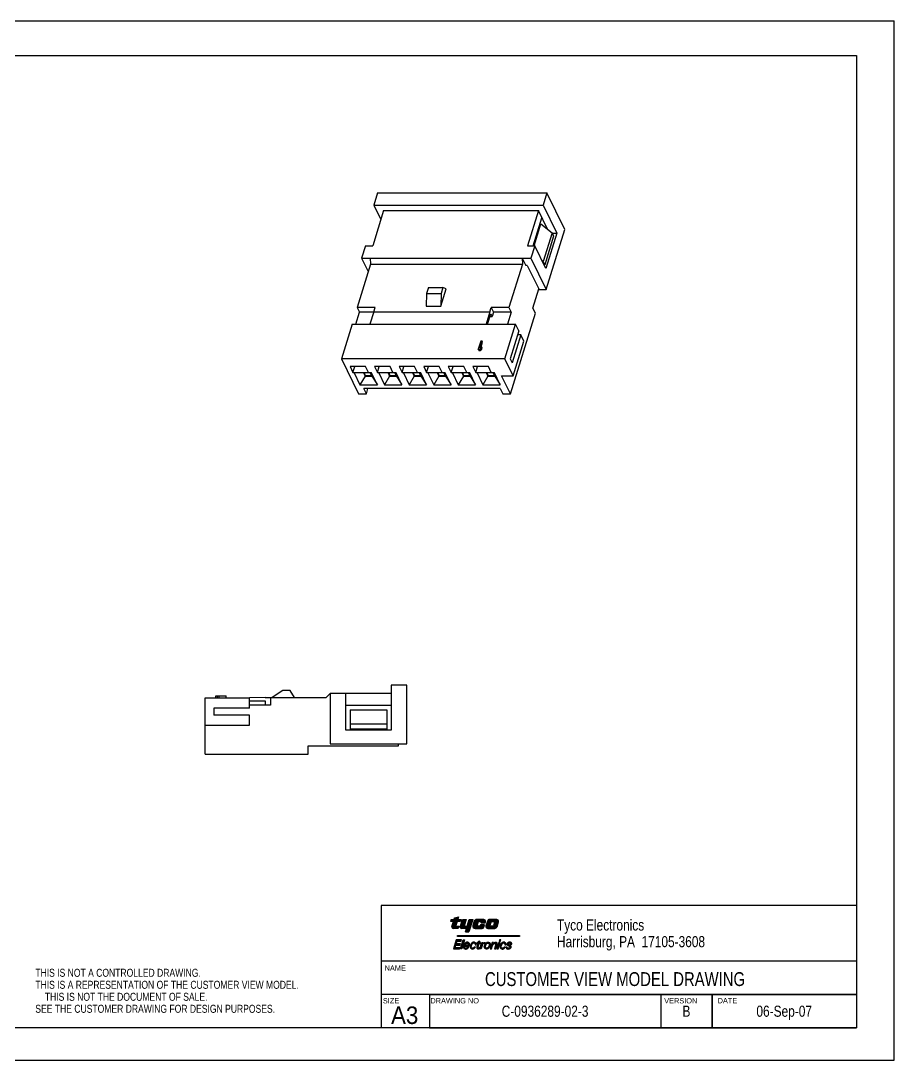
# Model space of a CAD drawing. Extents: x 0 to 420, y 0 to 297.
# Drawn here: x 170.5 to 420, y 0 to 297 of the extents above; entities that cross this region are included whole.
import ezdxf
from ezdxf.enums import TextEntityAlignment as Align

# ---------------------------------------------------------------- set-up
doc = ezdxf.new("R2010")
doc.units = 0
doc.header["$LTSCALE"] = 23.1
doc.layers.get('0').update_dxf_attribs({"linetype": 'CONTINUOUS'})
doc.layers.add('DRAFT_ENTITY', color=7, linetype='CONTINUOUS')
doc.styles.get("Standard").update_dxf_attribs({"font": 'txt', "width": 0.95})

# ---------------------------------------------------------------- blocks, each defined once
blk = doc.blocks.new('TYCO_ELECT_LOGO_BL0', base_point=(303.14, 36.35))
at = {"color": 2, "linetype": 'CONTINUOUS'}
for p, q in [((293.31, 39.65), (293.48, 40.2)), ((294.1, 39.64), (293.31, 39.65)), ((293.48, 40.2), (294.27, 40.2)), ((293.65, 38.17), (294.1, 39.64)), ((294.27, 40.2), (294.41, 40.65)), ((294.41, 40.65), (295.53, 40.93)), ((295.13, 39.65), (294.78, 38.49)), ((296.09, 39.65), (295.13, 39.65)), ((295.53, 40.93), (295.31, 40.2)), ((295.31, 40.2), (296.26, 40.2)), ((296.03, 38.13), (296.67, 40.2)), ((296.26, 40.2), (296.09, 39.65)), ((296.67, 40.2), (297.71, 40.2)), ((297.71, 40.2), (297.23, 38.65)), ((298.01, 38.26), (298.6, 40.2)), ((299.62, 40.2), (298.53, 36.64)), ((298.6, 40.2), (299.62, 40.2)), ((300.02, 39.7), (299.65, 38.51)), ((302.75, 40.2), (300.69, 40.2)), ((300.85, 38.51), (301.11, 39.35)), ((301.5, 39.65), (301.84, 39.65)), ((301.81, 38.64), (301.73, 38.4)), ((302.95, 38.64), (301.81, 38.64)), ((302.03, 39.39), (301.99, 39.24)), ((301.99, 39.24), (303.14, 39.24)), ((302.77, 38.02), (302.95, 38.64)), ((303.14, 39.24), (303.23, 39.55)), ((303.78, 39.75), (303.37, 38.42)), ((306.47, 40.2), (304.4, 40.2)), ((304.61, 38.54), (304.88, 39.43)), ((305.17, 39.65), (305.64, 39.65)), ((305.8, 39.43), (305.51, 38.48)), ((306.54, 38.09), (306.97, 39.53)), ((295.48, 37.66), (294.03, 37.66)), ((294.95, 38.26), (295.63, 38.26)), ((295.27, 35.37), (295.27, 35.64)), ((295.27, 35.64), (312.97, 35.64)), ((295.66, 38.26), (295.48, 37.66)), ((297.83, 37.66), (296.38, 37.66)), ((297.51, 38.26), (298.01, 38.26)), ((297.51, 36.64), (297.83, 37.66)), ((297.51, 36.64), (298.53, 36.64)), ((300.28, 37.66), (302.28, 37.66)), ((301.55, 38.26), (301.03, 38.26)), ((303.93, 37.66), (305.95, 37.66)), ((305.21, 38.26), (304.74, 38.26)), ((312.97, 35.64), (312.97, 35.37)), ((294.88, 34.36), (294.1, 31.82)), ((294.55, 32.15), (294.79, 32.92)), ((294.79, 32.92), (295.97, 32.92)), ((296.4, 34.36), (294.88, 34.36)), ((294.89, 33.26), (295.13, 34.02)), ((296.07, 33.26), (294.89, 33.26)), ((295.13, 34.02), (296.3, 34.02)), ((312.97, 35.37), (295.27, 35.37)), ((295.97, 32.92), (296.07, 33.26)), ((296.11, 31.82), (296.88, 34.35)), ((296.3, 34.02), (296.4, 34.36)), ((297.23, 34.36), (296.46, 31.82)), ((296.88, 34.35), (297.23, 34.36)), ((298.28, 32.85), (297.42, 32.85)), ((300.26, 32.96), (300.6, 32.96)), ((300.86, 33.6), (300.79, 33.36)), ((300.79, 33.36), (301.09, 33.36)), ((301.09, 33.36), (300.79, 32.38)), ((301.16, 33.6), (300.86, 33.6)), ((301.11, 32.24), (301.46, 33.36)), ((301.26, 33.92), (301.16, 33.6)), ((301.66, 34.04), (301.26, 33.92)), ((301.46, 33.36), (301.78, 33.36)), ((301.53, 33.6), (301.66, 34.04)), ((301.85, 33.6), (301.53, 33.6)), ((301.63, 31.82), (302.18, 33.6)), ((301.78, 33.36), (301.85, 33.6)), ((302.26, 32.73), (301.98, 31.82)), ((302.18, 33.6), (302.53, 33.6)), ((302.53, 33.6), (302.43, 33.29)), ((303.17, 33.67), (303.09, 33.38)), ((305.17, 33.6), (304.63, 31.82)), ((304.98, 31.82), (305.28, 32.81)), ((305.52, 33.6), (305.17, 33.6)), ((305.43, 33.29), (305.52, 33.6)), ((306.2, 33.12), (305.81, 31.82)), ((306.16, 31.82), (306.55, 33.1)), ((307.08, 33.66), (306.52, 31.82)), ((306.87, 31.82), (307.43, 33.66)), ((307.43, 33.66), (307.08, 33.66)), ((307.29, 34.36), (307.19, 34.03)), ((307.19, 34.03), (307.54, 34.03)), ((307.64, 34.36), (307.29, 34.36)), ((307.54, 34.03), (307.64, 34.36)), ((308.8, 32.96), (309.14, 32.96)), ((310.43, 33.2), (310.77, 33.2)), ((294.1, 31.82), (295.81, 31.82)), ((295.91, 32.15), (294.55, 32.15)), ((295.81, 31.82), (295.91, 32.15)), ((296.46, 31.82), (296.11, 31.82)), ((297.31, 32.55), (298.56, 32.55)), ((298.48, 32.32), (298.11, 32.32)), ((300.38, 32.33), (300.02, 32.33)), ((300.79, 32.38), (300.76, 32.29)), ((301.44, 31.85), (301.53, 32.13)), ((301.98, 31.82), (301.63, 31.82)), ((304.63, 31.82), (304.98, 31.82)), ((305.81, 31.82), (306.16, 31.82)), ((306.52, 31.82), (306.87, 31.82)), ((308.93, 32.33), (308.57, 32.33)), ((309.45, 32.33), (309.13, 32.33))]:
    blk.add_line(p, q, dxfattribs=at)
for centre, radius, start, end in [((297.51, 38.56), 0.297, 163.0001, 270.0152), ((300.69, 39.49), 0.709, 90, 162.9997), ((301.5, 39.23), 0.412, 90, 163), ((301.84, 39.45), 0.199, 343.0004, 90), ((302.75, 39.7), 0.502, 343.0001, 90), ((304.4, 39.56), 0.646, 90, 162.9999), ((305.17, 39.34), 0.303, 90, 163), ((305.64, 39.48), 0.166, 342.9999, 90), ((306.47, 39.68), 0.524, 343.0001, 90), ((294.03, 38.06), 0.393, 163, 270), ((294.95, 38.44), 0.176, 162.9999, 270), ((296.38, 38.02), 0.36, 162.9999, 270), ((300.28, 38.32), 0.657, 162.9997, 270), ((301.03, 38.45), 0.189, 163, 270), ((301.55, 38.45), 0.189, 270, 342.9997), ((302.28, 38.17), 0.508, 270, 343), ((303.93, 38.25), 0.585, 162.9999, 270), ((304.81, 38.47), 0.215, 163, 265.1213), ((305.21, 38.57), 0.309, 270, 342.9999), ((305.95, 38.27), 0.608, 270, 343.0002)]:
    blk.add_arc(centre, radius, start, end, dxfattribs=at)
for points, knots in [([(298.56, 32.55), (298.59, 32.59), (298.64, 32.69), (298.69, 32.9), (298.71, 33.17), (298.6, 33.43), (298.41, 33.62), (298.2, 33.72), (297.96, 33.72), (297.73, 33.68), (297.5, 33.54), (297.29, 33.34), (297.11, 33.08), (297.01, 32.8), (296.95, 32.53), (296.93, 32.26), (297, 32.03), (297.19, 31.86), (297.43, 31.76), (297.71, 31.76), (297.99, 31.81), (298.24, 31.95), (298.39, 32.14), (298.45, 32.26), (298.48, 32.32)], [0, 0, 0, 0, 0.023707, 0.061471, 0.113934, 0.167566, 0.206255, 0.255646, 0.290437, 0.33213, 0.378066, 0.438138, 0.487191, 0.543648, 0.597868, 0.638322, 0.683864, 0.721891, 0.772561, 0.822799, 0.868862, 0.92675, 0.967019, 1, 1, 1, 1]), ([(297.4, 32.85), (297.42, 32.89), (297.44, 32.97), (297.48, 33.08), (297.54, 33.17), (297.61, 33.27), (297.7, 33.37), (297.84, 33.44), (297.99, 33.47), (298.19, 33.45), (298.31, 33.25), (298.33, 33.07), (298.31, 32.94), (298.29, 32.87), (298.29, 32.85)], [0, 0, 0, 0, 0.073347, 0.149806, 0.208141, 0.258321, 0.363587, 0.438596, 0.53146, 0.630317, 0.769487, 0.88189, 0.948068, 1, 1, 1, 1]), ([(300.6, 32.96), (300.61, 33.03), (300.61, 33.21), (300.5, 33.47), (300.25, 33.7), (299.93, 33.76), (299.61, 33.69), (299.35, 33.52), (299.14, 33.28), (298.98, 33.01), (298.89, 32.72), (298.84, 32.41), (298.91, 32.15), (299.06, 31.94), (299.27, 31.79), (299.56, 31.76), (299.82, 31.81), (300.03, 31.94), (300.22, 32.09), (300.32, 32.22), (300.37, 32.31)], [0, 0, 0, 0, 0.039448, 0.103756, 0.163554, 0.232, 0.287763, 0.352943, 0.41225, 0.472441, 0.534907, 0.596009, 0.65155, 0.690162, 0.747585, 0.80079, 0.856554, 0.90313, 0.943689, 1, 1, 1, 1]), ([(300.01, 32.31), (299.96, 32.22), (299.82, 32.07), (299.52, 31.96), (299.17, 32.1), (299.16, 32.48), (299.27, 32.82), (299.4, 33.21), (299.72, 33.52), (300.18, 33.52), (300.28, 33.19), (300.26, 33.01), (300.26, 32.96)], [0, 0, 0, 0, 0.091149, 0.174172, 0.27457, 0.373127, 0.473781, 0.60495, 0.736551, 0.848957, 0.945528, 1, 1, 1, 1]), ([(303.09, 33.38), (303.08, 33.38), (303.04, 33.39), (302.95, 33.37), (302.82, 33.35), (302.68, 33.3), (302.55, 33.22), (302.43, 33.09), (302.33, 32.93), (302.28, 32.8), (302.26, 32.73)], [0, 0, 0, 0, 0.022383, 0.100624, 0.241446, 0.35091, 0.502162, 0.645991, 0.811899, 1, 1, 1, 1]), ([(302.43, 33.29), (302.46, 33.32), (302.54, 33.39), (302.7, 33.52), (302.91, 33.63), (303.08, 33.67), (303.17, 33.67)], [0, 0, 0, 0, 0.166475, 0.387864, 0.69091, 1, 1, 1, 1]), ([(303.75, 33.69), (303.65, 33.66), (303.47, 33.55), (303.24, 33.34), (303.07, 33.08), (302.96, 32.79), (302.91, 32.52), (302.91, 32.29), (302.98, 32.11), (303.08, 31.96), (303.26, 31.82), (303.49, 31.75), (303.77, 31.76), (304.02, 31.89), (304.26, 32.06), (304.41, 32.27), (304.53, 32.5), (304.6, 32.71), (304.66, 32.96), (304.65, 33.21), (304.55, 33.44), (304.37, 33.63), (304.18, 33.7), (303.96, 33.74), (303.84, 33.73), (303.75, 33.69)], [0, 0, 0, 0, 0.053704, 0.108758, 0.161129, 0.213633, 0.265483, 0.303952, 0.332652, 0.366599, 0.397004, 0.443807, 0.489693, 0.540009, 0.589312, 0.638815, 0.675146, 0.722363, 0.756421, 0.804371, 0.850862, 0.886404, 0.935397, 0.954039, 1, 1, 1, 1]), ([(304.06, 33.49), (304.02, 33.49), (303.91, 33.49), (303.69, 33.44), (303.51, 33.25), (303.41, 33.06), (303.34, 32.87), (303.28, 32.69), (303.22, 32.45), (303.22, 32.25), (303.3, 32.05), (303.54, 31.96), (303.75, 32.02), (303.91, 32.11), (304.04, 32.24), (304.13, 32.41), (304.22, 32.62), (304.29, 32.84), (304.32, 33.05), (304.31, 33.22), (304.27, 33.36), (304.18, 33.45), (304.1, 33.48), (304.06, 33.49)], [0, 0, 0, 0, 0.031176, 0.079611, 0.157867, 0.214047, 0.236798, 0.303788, 0.357643, 0.410637, 0.449311, 0.512784, 0.571695, 0.609025, 0.648453, 0.70204, 0.749626, 0.818086, 0.864698, 0.90941, 0.940911, 0.969608, 1, 1, 1, 1]), ([(305.28, 32.81), (305.3, 32.85), (305.34, 32.93), (305.42, 33.07), (305.54, 33.22), (305.74, 33.33), (305.92, 33.37), (306.09, 33.4), (306.23, 33.29), (306.23, 33.17), (306.2, 33.12)], [0, 0, 0, 0, 0.097561, 0.196541, 0.353551, 0.523107, 0.657127, 0.774524, 0.880621, 1, 1, 1, 1]), ([(306.55, 33.1), (306.55, 33.17), (306.62, 33.34), (306.58, 33.49), (306.5, 33.59), (306.3, 33.69), (306.02, 33.67), (305.78, 33.57), (305.59, 33.44), (305.48, 33.33), (305.43, 33.29)], [0, 0, 0, 0, 0.18884, 0.230818, 0.275213, 0.412423, 0.601453, 0.738485, 0.877247, 1, 1, 1, 1]), ([(309.14, 32.96), (309.15, 33.03), (309.15, 33.15), (309.11, 33.32), (309.01, 33.51), (308.86, 33.65), (308.59, 33.75), (308.28, 33.74), (308, 33.59), (307.79, 33.42), (307.65, 33.22), (307.53, 32.99), (307.44, 32.74), (307.39, 32.44), (307.45, 32.14), (307.64, 31.9), (307.9, 31.78), (308.18, 31.76), (308.45, 31.85), (308.71, 32.04), (308.85, 32.21), (308.92, 32.31)], [0, 0, 0, 0, 0.039479, 0.071296, 0.10436, 0.164204, 0.188207, 0.27392, 0.332407, 0.375774, 0.432128, 0.478514, 0.528249, 0.58885, 0.652897, 0.703782, 0.765247, 0.812819, 0.870061, 0.92839, 1, 1, 1, 1]), ([(308.56, 32.31), (308.51, 32.21), (308.37, 32.07), (308.1, 31.98), (307.84, 32.02), (307.71, 32.26), (307.73, 32.53), (307.8, 32.77), (307.88, 32.99), (307.98, 33.22), (308.17, 33.43), (308.42, 33.51), (308.61, 33.49), (308.76, 33.41), (308.83, 33.21), (308.81, 33.04), (308.8, 32.96)], [0, 0, 0, 0, 0.090232, 0.172419, 0.241027, 0.306871, 0.392211, 0.47198, 0.535302, 0.602044, 0.694051, 0.776136, 0.820435, 0.868083, 0.914833, 1, 1, 1, 1]), ([(309.13, 32.33), (309.12, 32.29), (309.13, 32.19), (309.17, 32.08), (309.22, 31.94), (309.35, 31.85), (309.53, 31.77), (309.75, 31.77), (309.99, 31.79), (310.23, 31.87), (310.44, 32.02), (310.55, 32.23), (310.6, 32.46), (310.49, 32.64), (310.35, 32.8), (310.17, 32.89), (309.97, 32.98), (309.77, 33.05), (309.74, 33.22), (309.76, 33.35), (309.89, 33.47), (310.06, 33.49), (310.22, 33.5), (310.35, 33.47), (310.42, 33.38), (310.43, 33.29), (310.42, 33.24), (310.43, 33.2)], [0, 0, 0, 0, 0.027067, 0.065098, 0.082589, 0.127786, 0.167618, 0.219554, 0.270026, 0.336211, 0.389046, 0.447231, 0.491824, 0.543467, 0.582185, 0.637461, 0.685175, 0.736189, 0.764605, 0.793729, 0.82729, 0.875362, 0.902359, 0.941823, 0.961544, 0.975751, 1, 1, 1, 1]), ([(310.77, 33.2), (310.77, 33.24), (310.77, 33.31), (310.74, 33.43), (310.67, 33.57), (310.5, 33.69), (310.27, 33.73), (310.01, 33.73), (309.76, 33.65), (309.55, 33.52), (309.43, 33.31), (309.44, 33.1), (309.51, 32.88), (309.72, 32.76), (309.92, 32.65), (310.16, 32.55), (310.26, 32.31), (310.15, 32.09), (309.95, 32.02), (309.74, 32.01), (309.55, 32.06), (309.46, 32.2), (309.45, 32.28), (309.45, 32.33)], [0, 0, 0, 0, 0.027697, 0.04953, 0.082435, 0.139346, 0.186871, 0.246899, 0.315641, 0.36781, 0.424232, 0.47206, 0.517577, 0.574363, 0.635976, 0.685967, 0.748896, 0.793687, 0.844373, 0.890402, 0.940679, 0.969368, 1, 1, 1, 1]), ([(298.11, 32.32), (298.09, 32.26), (298.01, 32.15), (297.85, 32.04), (297.67, 31.99), (297.51, 31.99), (297.37, 32.04), (297.29, 32.18), (297.25, 32.35), (297.28, 32.49), (297.31, 32.55)], [0, 0, 0, 0, 0.134493, 0.283866, 0.414029, 0.522971, 0.622539, 0.714657, 0.850377, 1, 1, 1, 1]), ([(300.76, 32.29), (300.76, 32.24), (300.75, 32.13), (300.77, 31.98), (300.87, 31.87), (301.02, 31.83), (301.17, 31.81), (301.31, 31.82), (301.4, 31.84), (301.44, 31.85)], [0, 0, 0, 0, 0.154734, 0.31478, 0.424604, 0.581586, 0.740835, 0.877972, 1, 1, 1, 1]), ([(301.53, 32.13), (301.47, 32.09), (301.36, 32.05), (301.22, 32.06), (301.13, 32.11), (301.1, 32.18), (301.11, 32.22), (301.11, 32.24)], [0, 0, 0, 0, 0.37922, 0.59536, 0.807018, 0.879654, 1, 1, 1, 1])]:
    blk.add_open_spline(points, degree=3, knots=knots, dxfattribs=at)
for points in [[(296.26, 40.2), (293.31, 39.65), (295.31, 40.2)], [(295.31, 40.2), (293.31, 39.65), (294.27, 40.2)], [(293.31, 39.65), (293.48, 40.2), (294.27, 40.2)], [(293.31, 39.65), (296.26, 40.2), (295.13, 39.65)], [(294.1, 39.64), (293.31, 39.65), (295.13, 39.65)], [(293.65, 38.17), (294.1, 39.64), (294.78, 38.49)], [(295.13, 39.65), (294.78, 38.49), (294.1, 39.64)], [(294.41, 40.65), (295.53, 40.93), (294.27, 40.2)], [(295.53, 40.93), (295.31, 40.2), (294.27, 40.2)], [(296.26, 40.2), (296.09, 39.65), (295.13, 39.65)], [(297.23, 38.65), (296.03, 38.13), (297.71, 40.2)], [(296.03, 38.13), (296.67, 40.2), (297.71, 40.2)], [(297.23, 38.47), (296.03, 38.13), (297.23, 38.65)], [(297.83, 37.66), (299.62, 40.2), (297.51, 36.64)], [(299.62, 40.2), (298.53, 36.64), (297.51, 36.64)], [(298.01, 38.26), (299.62, 40.2), (297.83, 37.66)], [(298.01, 38.26), (298.6, 40.2), (299.62, 40.2)], [(299.65, 38.51), (300.02, 39.7), (301.33, 39.61)], [(301.19, 39.51), (299.65, 38.51), (301.33, 39.61)], [(301.11, 39.35), (299.65, 38.51), (301.19, 39.51)], [(301.11, 39.35), (300.85, 38.51), (299.65, 38.51)], [(300.02, 39.7), (300.12, 39.9), (303.25, 39.79)], [(300.02, 39.7), (303.25, 39.79), (301.5, 39.65)], [(301.5, 39.65), (301.33, 39.61), (300.02, 39.7)], [(300.12, 39.9), (300.27, 40.06), (303.16, 40)], [(303.16, 40), (303.25, 39.79), (300.12, 39.9)], [(300.27, 40.06), (300.47, 40.17), (302.98, 40.15)], [(302.98, 40.15), (303.16, 40), (300.27, 40.06)], [(300.47, 40.17), (300.69, 40.2), (302.75, 40.2)], [(302.75, 40.2), (302.98, 40.15), (300.47, 40.17)], [(301.5, 39.65), (303.25, 39.79), (301.84, 39.65)], [(301.69, 38.33), (302.95, 38.64), (301.63, 38.28)], [(302.95, 38.64), (302.77, 38.02), (301.63, 38.28)], [(301.73, 38.4), (302.95, 38.64), (301.69, 38.33)], [(301.73, 38.4), (301.81, 38.64), (302.95, 38.64)], [(301.84, 39.65), (303.25, 39.79), (301.96, 39.61)], [(303.25, 39.79), (303.23, 39.55), (301.96, 39.61)], [(302.03, 39.51), (301.96, 39.61), (303.23, 39.55)], [(302.03, 39.39), (303.23, 39.55), (301.99, 39.24)], [(303.23, 39.55), (303.14, 39.24), (301.99, 39.24)], [(302.03, 39.51), (303.23, 39.55), (302.03, 39.39)], [(303.37, 38.42), (303.78, 39.75), (305.05, 39.62)], [(304.94, 39.54), (303.37, 38.42), (305.05, 39.62)], [(304.88, 39.43), (303.37, 38.42), (304.94, 39.54)], [(304.61, 38.54), (303.37, 38.42), (304.88, 39.43)], [(303.78, 39.75), (303.91, 39.98), (306.99, 39.77)], [(303.78, 39.75), (306.99, 39.77), (305.17, 39.65)], [(305.17, 39.65), (305.05, 39.62), (303.78, 39.75)], [(303.91, 39.98), (304.13, 40.15), (306.89, 39.99)], [(306.89, 39.99), (306.99, 39.77), (303.91, 39.98)], [(306.71, 40.15), (304.13, 40.15), (306.47, 40.2)], [(304.13, 40.15), (304.4, 40.2), (306.47, 40.2)], [(306.71, 40.15), (306.89, 39.99), (304.13, 40.15)], [(305.17, 39.65), (306.99, 39.77), (305.64, 39.65)], [(305.51, 38.48), (306.97, 39.53), (305.44, 38.37)], [(306.97, 39.53), (306.54, 38.09), (305.44, 38.37)], [(305.8, 39.43), (306.97, 39.53), (305.51, 38.48)], [(305.64, 39.65), (306.99, 39.77), (305.73, 39.61)], [(305.73, 39.61), (306.99, 39.77), (305.79, 39.53)], [(306.99, 39.77), (306.97, 39.53), (305.79, 39.53)], [(305.8, 39.43), (305.79, 39.53), (306.97, 39.53)], [(293.65, 38.17), (295.63, 38.26), (293.64, 37.99)], [(293.64, 37.99), (295.63, 38.26), (293.71, 37.82)], [(294.78, 38.38), (293.65, 38.17), (294.78, 38.49)], [(294.85, 38.3), (293.65, 38.17), (294.78, 38.38)], [(294.95, 38.26), (293.65, 38.17), (294.85, 38.3)], [(295.63, 38.26), (293.65, 38.17), (294.95, 38.26)], [(293.71, 37.82), (295.63, 38.26), (293.85, 37.7)], [(293.85, 37.7), (295.63, 38.26), (294.03, 37.66)], [(295.63, 38.26), (295.48, 37.66), (294.03, 37.66)], [(312.97, 35.37), (295.27, 35.37), (312.97, 35.64)], [(295.27, 35.37), (295.27, 35.64), (312.97, 35.64)], [(296.03, 38.13), (298.01, 38.26), (296.02, 37.96)], [(296.02, 37.96), (298.01, 38.26), (296.09, 37.81)], [(297.34, 38.32), (296.03, 38.13), (297.23, 38.47)], [(297.51, 38.26), (296.03, 38.13), (297.34, 38.32)], [(297.51, 38.26), (298.01, 38.26), (296.03, 38.13)], [(296.09, 37.81), (298.01, 38.26), (296.21, 37.7)], [(296.21, 37.7), (298.01, 38.26), (296.38, 37.66)], [(296.38, 37.66), (298.01, 38.26), (297.83, 37.66)], [(300.85, 38.39), (299.63, 38.27), (300.85, 38.51)], [(299.63, 38.27), (299.65, 38.51), (300.85, 38.51)], [(300.92, 38.3), (299.63, 38.27), (300.85, 38.39)], [(300.92, 38.3), (301.03, 38.26), (299.63, 38.27)], [(299.69, 38.03), (299.63, 38.27), (301.03, 38.26)], [(301.55, 38.26), (299.69, 38.03), (301.03, 38.26)], [(299.69, 38.03), (301.55, 38.26), (302.77, 38.02)], [(299.83, 37.84), (299.69, 38.03), (302.77, 38.02)], [(302.77, 38.02), (302.66, 37.84), (299.83, 37.84)], [(300.04, 37.71), (299.83, 37.84), (302.66, 37.84)], [(302.66, 37.84), (302.49, 37.71), (300.04, 37.71)], [(300.28, 37.66), (300.04, 37.71), (302.49, 37.71)], [(302.49, 37.71), (302.28, 37.66), (300.28, 37.66)], [(301.55, 38.26), (301.63, 38.28), (302.77, 38.02)], [(303.35, 38.2), (303.37, 38.42), (304.61, 38.41)], [(304.68, 38.31), (303.35, 38.2), (304.61, 38.41)], [(304.74, 38.26), (303.35, 38.2), (304.68, 38.31)], [(305.21, 38.26), (303.35, 38.2), (304.74, 38.26)], [(303.35, 38.2), (305.21, 38.26), (306.54, 38.09)], [(303.41, 37.99), (303.35, 38.2), (306.54, 38.09)], [(304.61, 38.54), (304.61, 38.41), (303.37, 38.42)], [(306.54, 38.09), (306.41, 37.87), (303.41, 37.99)], [(303.54, 37.82), (303.41, 37.99), (306.41, 37.87)], [(306.41, 37.87), (306.21, 37.72), (303.54, 37.82)], [(303.72, 37.7), (303.54, 37.82), (306.21, 37.72)], [(303.72, 37.7), (306.21, 37.72), (303.93, 37.66)], [(306.21, 37.72), (305.95, 37.66), (303.93, 37.66)], [(305.21, 38.26), (305.34, 38.29), (306.54, 38.09)], [(305.34, 38.29), (305.44, 38.37), (306.54, 38.09)], [(294.1, 31.82), (294.88, 34.36), (295.13, 34.02)], [(294.89, 33.26), (294.1, 31.82), (295.13, 34.02)], [(294.79, 32.92), (294.1, 31.82), (294.89, 33.26)], [(294.55, 32.15), (294.1, 31.82), (294.79, 32.92)], [(295.97, 32.92), (294.79, 32.92), (296.07, 33.26)], [(296.07, 33.26), (294.79, 32.92), (294.89, 33.26)], [(296.4, 34.36), (295.13, 34.02), (294.88, 34.36)], [(296.4, 34.36), (296.3, 34.02), (295.13, 34.02)], [(296.88, 34.35), (297.23, 34.36), (296.11, 31.82)], [(297.23, 34.36), (296.46, 31.82), (296.11, 31.82)], [(296.96, 32.54), (297.01, 32.79), (297.31, 32.55)], [(297.01, 32.79), (297.1, 33.02), (297.45, 32.98)], [(297.42, 32.85), (297.01, 32.79), (297.45, 32.98)], [(298.66, 32.79), (297.01, 32.79), (298.28, 32.85)], [(298.28, 32.85), (297.01, 32.79), (297.42, 32.85)], [(298.66, 32.79), (298.56, 32.55), (297.01, 32.79)], [(298.56, 32.55), (297.31, 32.55), (297.01, 32.79)], [(297.5, 33.12), (297.1, 33.02), (297.58, 33.24)], [(297.1, 33.02), (297.23, 33.24), (297.58, 33.24)], [(297.5, 33.12), (297.45, 32.98), (297.1, 33.02)], [(297.23, 33.24), (297.39, 33.43), (297.8, 33.42)], [(297.68, 33.34), (297.23, 33.24), (297.8, 33.42)], [(297.68, 33.34), (297.58, 33.24), (297.23, 33.24)], [(297.39, 33.43), (297.59, 33.59), (298.52, 33.51)], [(297.93, 33.46), (297.39, 33.43), (298.52, 33.51)], [(297.93, 33.46), (297.8, 33.42), (297.39, 33.43)], [(297.59, 33.59), (297.82, 33.69), (298.32, 33.66)], [(298.32, 33.66), (298.52, 33.51), (297.59, 33.59)], [(298.07, 33.72), (298.32, 33.66), (297.82, 33.69)], [(297.93, 33.46), (298.52, 33.51), (298.08, 33.45)], [(298.08, 33.45), (298.52, 33.51), (298.21, 33.39)], [(298.52, 33.51), (298.65, 33.29), (298.21, 33.39)], [(298.29, 33.27), (298.21, 33.39), (298.65, 33.29)], [(298.32, 32.99), (298.69, 33.04), (298.28, 32.85)], [(298.69, 33.04), (298.66, 32.79), (298.28, 32.85)], [(298.29, 33.27), (298.65, 33.29), (298.32, 33.13)], [(298.65, 33.29), (298.69, 33.04), (298.32, 33.13)], [(298.32, 32.99), (298.32, 33.13), (298.69, 33.04)], [(298.88, 32.61), (298.95, 32.88), (299.29, 32.87)], [(299.29, 32.87), (299.2, 32.55), (298.88, 32.61)], [(299.06, 33.14), (299.42, 33.18), (298.95, 32.88)], [(299.42, 33.18), (299.29, 32.87), (298.95, 32.88)], [(299.06, 33.14), (299.22, 33.37), (299.42, 33.18)], [(299.22, 33.37), (299.43, 33.56), (299.99, 33.5)], [(299.65, 33.42), (299.22, 33.37), (299.99, 33.5)], [(299.65, 33.42), (299.42, 33.18), (299.22, 33.37)], [(299.43, 33.56), (299.68, 33.69), (300.23, 33.67)], [(299.43, 33.56), (300.23, 33.67), (299.99, 33.5)], [(299.96, 33.74), (300.23, 33.67), (299.68, 33.69)], [(300.23, 33.67), (300.45, 33.5), (299.99, 33.5)], [(300.23, 33.3), (299.99, 33.5), (300.45, 33.5)], [(300.45, 33.5), (300.58, 33.24), (300.23, 33.3)], [(300.26, 32.96), (300.23, 33.3), (300.58, 33.24)], [(300.58, 33.24), (300.6, 32.96), (300.26, 32.96)], [(300.79, 32.38), (301.46, 33.36), (300.76, 32.29)], [(301.46, 33.36), (301.11, 32.24), (300.76, 32.29)], [(301.85, 33.6), (300.79, 33.36), (301.53, 33.6)], [(301.53, 33.6), (300.79, 33.36), (301.16, 33.6)], [(300.79, 33.36), (300.86, 33.6), (301.16, 33.6)], [(300.79, 33.36), (301.85, 33.6), (301.09, 33.36)], [(300.79, 32.38), (301.09, 33.36), (301.46, 33.36)], [(301.85, 33.6), (301.78, 33.36), (301.09, 33.36)], [(301.78, 33.36), (301.46, 33.36), (301.09, 33.36)], [(301.26, 33.92), (301.66, 34.04), (301.16, 33.6)], [(301.66, 34.04), (301.53, 33.6), (301.16, 33.6)], [(302.43, 33.29), (301.63, 31.82), (302.53, 33.6)], [(301.63, 31.82), (302.18, 33.6), (302.53, 33.6)], [(302.38, 32.99), (301.63, 31.82), (302.43, 33.29)], [(302.31, 32.87), (301.63, 31.82), (302.38, 32.99)], [(302.26, 32.73), (301.63, 31.82), (302.31, 32.87)], [(302.26, 32.73), (301.98, 31.82), (301.63, 31.82)], [(302.46, 33.11), (302.38, 32.99), (302.43, 33.29)], [(302.43, 33.29), (302.59, 33.43), (302.94, 33.37)], [(302.81, 33.34), (302.43, 33.29), (302.94, 33.37)], [(302.67, 33.29), (302.43, 33.29), (302.81, 33.34)], [(302.67, 33.29), (302.56, 33.21), (302.43, 33.29)], [(302.56, 33.21), (302.46, 33.11), (302.43, 33.29)], [(302.77, 33.55), (303.17, 33.67), (302.59, 33.43)], [(303.17, 33.67), (303.09, 33.38), (302.59, 33.43)], [(303.09, 33.38), (302.94, 33.37), (302.59, 33.43)], [(302.96, 33.63), (303.17, 33.67), (302.77, 33.55)], [(302.92, 32.52), (302.97, 32.77), (303.3, 32.74)], [(303.25, 32.55), (302.92, 32.52), (303.3, 32.74)], [(302.97, 32.77), (303.05, 33.01), (303.36, 32.92)], [(303.36, 32.92), (303.3, 32.74), (302.97, 32.77)], [(303.05, 33.01), (303.17, 33.23), (303.44, 33.1)], [(303.44, 33.1), (303.36, 32.92), (303.05, 33.01)], [(303.17, 33.23), (303.33, 33.42), (303.68, 33.4)], [(303.54, 33.27), (303.17, 33.23), (303.68, 33.4)], [(303.54, 33.27), (303.44, 33.1), (303.17, 33.23)], [(303.33, 33.42), (303.53, 33.58), (303.86, 33.48)], [(303.86, 33.48), (303.68, 33.4), (303.33, 33.42)], [(303.53, 33.58), (303.75, 33.69), (304.24, 33.67)], [(304.24, 33.67), (304.45, 33.54), (303.53, 33.58)], [(304.45, 33.54), (303.86, 33.48), (303.53, 33.58)], [(304, 33.73), (304.24, 33.67), (303.75, 33.69)], [(304.06, 33.49), (303.86, 33.48), (304.45, 33.54)], [(304.06, 33.49), (304.45, 33.54), (304.23, 33.4)], [(304.45, 33.54), (304.6, 33.33), (304.23, 33.4)], [(304.31, 33.22), (304.23, 33.4), (304.6, 33.33)], [(304.28, 32.83), (304.63, 32.83), (304.23, 32.65)], [(304.63, 32.83), (304.56, 32.59), (304.23, 32.65)], [(304.28, 32.83), (304.31, 33.03), (304.63, 32.83)], [(304.6, 33.33), (304.65, 33.08), (304.31, 33.22)], [(304.31, 33.03), (304.31, 33.22), (304.65, 33.08)], [(304.65, 33.08), (304.63, 32.83), (304.31, 33.03)], [(304.63, 31.82), (305.17, 33.6), (305.43, 33.29)], [(305.36, 32.96), (304.63, 31.82), (305.43, 33.29)], [(305.28, 32.81), (304.63, 31.82), (305.36, 32.96)], [(305.28, 32.81), (304.98, 31.82), (304.63, 31.82)], [(305.52, 33.6), (305.43, 33.29), (305.17, 33.6)], [(305.45, 33.11), (305.36, 32.96), (305.43, 33.29)], [(305.43, 33.29), (305.59, 33.43), (305.89, 33.36)], [(305.72, 33.31), (305.43, 33.29), (305.89, 33.36)], [(305.72, 33.31), (305.57, 33.23), (305.43, 33.29)], [(305.57, 33.23), (305.45, 33.11), (305.43, 33.29)], [(305.59, 33.43), (305.76, 33.55), (306.56, 33.51)], [(305.59, 33.43), (306.56, 33.51), (306.06, 33.38)], [(306.06, 33.38), (305.89, 33.36), (305.59, 33.43)], [(305.96, 33.64), (306.39, 33.64), (305.76, 33.55)], [(306.39, 33.64), (306.56, 33.51), (305.76, 33.55)], [(305.81, 31.82), (306.2, 33.12), (306.55, 33.1)], [(306.55, 33.1), (306.16, 31.82), (305.81, 31.82)], [(305.96, 33.64), (306.17, 33.67), (306.39, 33.64)], [(306.56, 33.51), (306.59, 33.3), (306.06, 33.38)], [(306.2, 33.29), (306.06, 33.38), (306.59, 33.3)], [(306.2, 33.29), (306.59, 33.3), (306.2, 33.12)], [(306.59, 33.3), (306.55, 33.1), (306.2, 33.12)], [(306.52, 31.82), (307.08, 33.66), (307.43, 33.66)], [(307.43, 33.66), (306.87, 31.82), (306.52, 31.82)], [(307.19, 34.03), (307.29, 34.36), (307.64, 34.36)], [(307.64, 34.36), (307.54, 34.03), (307.19, 34.03)], [(307.41, 32.5), (307.46, 32.76), (307.77, 32.65)], [(307.46, 32.76), (307.54, 33.01), (307.84, 32.88)], [(307.84, 32.88), (307.77, 32.65), (307.46, 32.76)], [(307.54, 33.01), (307.67, 33.25), (307.93, 33.1)], [(307.93, 33.1), (307.84, 32.88), (307.54, 33.01)], [(308.06, 33.3), (307.67, 33.25), (308.26, 33.45)], [(307.67, 33.25), (307.84, 33.45), (308.26, 33.45)], [(308.06, 33.3), (307.93, 33.1), (307.67, 33.25)], [(307.84, 33.45), (308.06, 33.61), (308.49, 33.5)], [(308.49, 33.5), (308.26, 33.45), (307.84, 33.45)], [(308.06, 33.61), (308.3, 33.72), (308.82, 33.65)], [(308.06, 33.61), (308.82, 33.65), (308.49, 33.5)], [(308.57, 33.73), (308.82, 33.65), (308.3, 33.72)], [(308.82, 33.65), (309.02, 33.47), (308.49, 33.5)], [(308.72, 33.42), (308.49, 33.5), (309.02, 33.47)], [(309.02, 33.47), (309.13, 33.23), (308.72, 33.42)], [(308.81, 33.2), (308.72, 33.42), (309.13, 33.23)], [(308.81, 33.2), (309.13, 33.23), (308.8, 32.96)], [(309.13, 33.23), (309.14, 32.96), (308.8, 32.96)], [(309.44, 33.28), (309.52, 33.47), (309.93, 33.46)], [(309.79, 33.36), (309.44, 33.28), (309.93, 33.46)], [(309.79, 33.36), (309.75, 33.2), (309.44, 33.28)], [(309.45, 33.08), (309.44, 33.28), (309.75, 33.2)], [(309.75, 33.2), (309.83, 33.05), (309.45, 33.08)], [(309.53, 32.89), (309.45, 33.08), (309.83, 33.05)], [(309.52, 33.47), (309.68, 33.6), (310.64, 33.58)], [(310.11, 33.49), (309.52, 33.47), (310.64, 33.58)], [(310.11, 33.49), (309.93, 33.46), (309.52, 33.47)], [(309.99, 32.97), (309.53, 32.89), (309.83, 33.05)], [(310.15, 32.9), (309.53, 32.89), (309.99, 32.97)], [(310.15, 32.9), (310.3, 32.82), (309.53, 32.89)], [(309.7, 32.77), (309.53, 32.89), (310.3, 32.82)], [(309.87, 33.68), (310.47, 33.69), (309.68, 33.6)], [(310.47, 33.69), (310.64, 33.58), (309.68, 33.6)], [(310.3, 32.82), (310.43, 32.7), (309.7, 32.77)], [(309.88, 32.68), (309.7, 32.77), (310.43, 32.7)], [(309.87, 33.68), (310.07, 33.72), (310.47, 33.69)], [(309.88, 32.68), (310.43, 32.7), (310.06, 32.59)], [(310.43, 32.7), (310.54, 32.56), (310.06, 32.59)], [(310.27, 33.72), (310.47, 33.69), (310.07, 33.72)], [(310.11, 33.49), (310.64, 33.58), (310.28, 33.48)], [(310.64, 33.58), (310.75, 33.41), (310.28, 33.48)], [(310.42, 33.38), (310.28, 33.48), (310.75, 33.41)], [(310.75, 33.41), (310.77, 33.2), (310.42, 33.38)], [(310.43, 33.2), (310.42, 33.38), (310.77, 33.2)], [(294.55, 32.15), (295.91, 32.15), (294.1, 31.82)], [(295.91, 32.15), (295.81, 31.82), (294.1, 31.82)], [(296.94, 32.28), (296.96, 32.54), (297.27, 32.38)], [(297.27, 32.38), (297.29, 32.21), (296.94, 32.28)], [(297.02, 32.04), (296.94, 32.28), (297.29, 32.21)], [(297.31, 32.55), (297.27, 32.38), (296.96, 32.54)], [(297.38, 32.06), (297.02, 32.04), (297.29, 32.21)], [(297.38, 32.06), (297.54, 31.99), (297.02, 32.04)], [(297.2, 31.87), (297.02, 32.04), (297.54, 31.99)], [(298.17, 31.92), (297.2, 31.87), (297.54, 31.99)], [(298.17, 31.92), (297.94, 31.81), (297.2, 31.87)], [(297.44, 31.78), (297.2, 31.87), (297.94, 31.81)], [(297.94, 31.81), (297.69, 31.76), (297.44, 31.78)], [(297.54, 31.99), (297.71, 32), (298.17, 31.92)], [(297.88, 32.06), (298.35, 32.1), (297.71, 32)], [(298.35, 32.1), (298.17, 31.92), (297.71, 32)], [(297.88, 32.06), (298.02, 32.17), (298.35, 32.1)], [(298.02, 32.17), (298.11, 32.32), (298.48, 32.32)], [(298.48, 32.32), (298.35, 32.1), (298.02, 32.17)], [(298.87, 32.33), (298.88, 32.61), (299.2, 32.55)], [(299.2, 32.55), (299.19, 32.21), (298.87, 32.33)], [(298.97, 32.06), (298.87, 32.33), (299.19, 32.21)], [(299.19, 32.21), (299.44, 32.01), (298.97, 32.06)], [(299.17, 31.87), (298.97, 32.06), (299.44, 32.01)], [(299.98, 31.91), (299.17, 31.87), (299.44, 32.01)], [(299.98, 31.91), (299.72, 31.8), (299.17, 31.87)], [(299.44, 31.78), (299.17, 31.87), (299.72, 31.8)], [(299.77, 32.07), (300.2, 32.08), (299.44, 32.01)], [(300.2, 32.08), (299.98, 31.91), (299.44, 32.01)], [(299.77, 32.07), (300.01, 32.31), (300.2, 32.08)], [(300.37, 32.31), (300.2, 32.08), (300.01, 32.31)], [(300.75, 32.15), (300.76, 32.29), (301.11, 32.24)], [(301.11, 32.24), (301.13, 32.14), (300.75, 32.15)], [(300.78, 32), (300.75, 32.15), (301.13, 32.14)], [(301.21, 32.07), (300.78, 32), (301.13, 32.14)], [(301.32, 32.06), (300.78, 32), (301.21, 32.07)], [(300.78, 32), (301.32, 32.06), (300.87, 31.89)], [(301.32, 32.06), (301.43, 32.08), (300.87, 31.89)], [(300.87, 31.89), (301.43, 32.08), (301.44, 31.85)], [(301.01, 31.84), (300.87, 31.89), (301.44, 31.85)], [(301.44, 31.85), (301.3, 31.82), (301.01, 31.84)], [(301.15, 31.82), (301.01, 31.84), (301.3, 31.82)], [(301.53, 32.13), (301.44, 31.85), (301.43, 32.08)], [(303.25, 32.55), (303.22, 32.36), (302.92, 32.52)], [(302.93, 32.27), (302.92, 32.52), (303.22, 32.36)], [(303.22, 32.36), (303.26, 32.16), (302.93, 32.27)], [(303.03, 32.04), (302.93, 32.27), (303.26, 32.16)], [(303.26, 32.16), (303.39, 32.02), (303.03, 32.04)], [(303.21, 31.87), (303.03, 32.04), (303.39, 32.02)], [(303.59, 31.99), (303.21, 31.87), (303.39, 32.02)], [(304.14, 31.98), (303.21, 31.87), (303.59, 31.99)], [(304.14, 31.98), (303.93, 31.84), (303.21, 31.87)], [(303.44, 31.77), (303.21, 31.87), (303.93, 31.84)], [(303.93, 31.84), (303.69, 31.76), (303.44, 31.77)], [(303.77, 32.04), (304.32, 32.15), (303.59, 31.99)], [(304.32, 32.15), (304.14, 31.98), (303.59, 31.99)], [(303.94, 32.14), (304.32, 32.15), (303.77, 32.04)], [(303.94, 32.14), (304.06, 32.29), (304.32, 32.15)], [(304.06, 32.29), (304.15, 32.47), (304.46, 32.36)], [(304.46, 32.36), (304.32, 32.15), (304.06, 32.29)], [(304.15, 32.47), (304.23, 32.65), (304.56, 32.59)], [(304.56, 32.59), (304.46, 32.36), (304.15, 32.47)], [(307.77, 32.65), (307.73, 32.41), (307.41, 32.5)], [(307.44, 32.23), (307.41, 32.5), (307.73, 32.41)], [(307.73, 32.41), (307.76, 32.17), (307.44, 32.23)], [(307.57, 32), (307.44, 32.23), (307.76, 32.17)], [(307.94, 32.01), (307.57, 32), (307.76, 32.17)], [(307.94, 32.01), (308.18, 32.02), (307.57, 32)], [(307.57, 32), (308.18, 32.02), (308.55, 31.92)], [(307.79, 31.84), (307.57, 32), (308.55, 31.92)], [(308.55, 31.92), (308.31, 31.81), (307.79, 31.84)], [(308.05, 31.77), (307.79, 31.84), (308.31, 31.81)], [(308.18, 32.02), (308.4, 32.12), (308.75, 32.1)], [(308.75, 32.1), (308.55, 31.92), (308.18, 32.02)], [(308.56, 32.31), (308.92, 32.31), (308.4, 32.12)], [(308.92, 32.31), (308.75, 32.1), (308.4, 32.12)], [(309.14, 32.15), (309.13, 32.33), (309.45, 32.33)], [(309.45, 32.33), (309.51, 32.13), (309.14, 32.15)], [(309.2, 31.99), (309.14, 32.15), (309.51, 32.13)], [(309.68, 32.03), (309.2, 31.99), (309.51, 32.13)], [(309.89, 32.02), (309.2, 31.99), (309.68, 32.03)], [(309.2, 31.99), (309.89, 32.02), (310.33, 31.95)], [(309.33, 31.87), (309.2, 31.99), (310.33, 31.95)], [(310.33, 31.95), (310.17, 31.86), (309.33, 31.87)], [(309.49, 31.8), (309.33, 31.87), (310.17, 31.86)], [(310.01, 31.8), (309.49, 31.8), (310.17, 31.86)], [(310.01, 31.8), (309.84, 31.78), (309.49, 31.8)], [(309.66, 31.77), (309.49, 31.8), (309.84, 31.78)], [(309.89, 32.02), (310.08, 32.08), (310.45, 32.07)], [(310.45, 32.07), (310.33, 31.95), (309.89, 32.02)], [(310.2, 32.44), (310.06, 32.59), (310.54, 32.56)], [(310.08, 32.08), (310.21, 32.23), (310.53, 32.22)], [(310.53, 32.22), (310.45, 32.07), (310.08, 32.08)], [(310.54, 32.56), (310.58, 32.39), (310.2, 32.44)], [(310.21, 32.23), (310.2, 32.44), (310.58, 32.39)], [(310.58, 32.39), (310.53, 32.22), (310.21, 32.23)]]:
    blk.add_solid(points, dxfattribs=at)

msp = doc.modelspace()

# ---------------------------------------------------------------- linework, layer by layer
at = {"color": 7, "linetype": 'CONTINUOUS'}
for p, q in [((0, 297), (420, 297)), ((420, 0), (420, 297)), ((17.78, 287.08), (409.21, 287.08)), ((409.21, 287.08), (409.21, 9.23)), ((272.43, 247.83), (271.34, 244.3)), ((272.43, 247.83), (320.79, 247.83)), ((320.79, 247.83), (319.7, 244.3)), ((325.91, 237.38), (320.79, 247.83)), ((271.34, 244.3), (273.34, 240.22)), ((271.34, 244.3), (319.7, 244.3)), ((319.7, 244.3), (323.63, 236.28)), ((274.14, 242.81), (271.02, 232.7)), ((274.14, 242.81), (318.36, 242.81)), ((318.36, 242.81), (315.23, 232.7)), ((316.9, 232.7), (319.38, 240.72)), ((321, 237.42), (318.36, 242.81)), ((317.16, 232.7), (319.09, 238.94)), ((319.09, 238.94), (322.26, 236.42)), ((322.26, 236.42), (319.72, 228.2)), ((322.71, 235.49), (320.17, 227.27)), ((323.63, 236.28), (320.51, 226.18)), ((320.61, 220.23), (325.91, 237.38)), ((322.26, 236.42), (322.71, 235.49)), ((322.33, 236.28), (323.63, 236.28)), ((268.95, 232.7), (267.86, 229.18)), ((268.95, 232.7), (271.02, 232.7)), ((315.23, 232.7), (317.31, 232.7)), ((317.31, 232.7), (316.22, 229.18)), ((320.51, 226.18), (317.31, 232.7)), ((267.86, 229.18), (269.75, 225.32)), ((267.86, 229.18), (316.22, 229.18)), ((270.35, 229.18), (270.42, 227.49)), ((313.73, 229.18), (313.8, 227.49)), ((313.73, 229.18), (314.75, 227.09)), ((316.22, 229.18), (320.61, 220.23)), ((270.42, 227.49), (266.57, 215.04)), ((270.42, 227.49), (313.8, 227.49)), ((313.8, 227.49), (309.96, 215.04)), ((315.17, 227.09), (314.75, 227.09)), ((315.17, 227.09), (318.54, 220.23)), ((319.39, 228.46), (319.72, 228.2)), ((319.72, 228.2), (320.17, 227.27)), ((320.17, 227.27), (319.97, 227.27)), ((286.95, 220.76), (286.44, 219.12)), ((286.95, 220.76), (291.09, 220.76)), ((290.47, 215.46), (292, 220.42)), ((291.09, 220.76), (290.58, 219.12)), ((292, 220.42), (291.09, 220.76)), ((316.78, 214.92), (318.47, 220.37)), ((318.54, 220.23), (320.61, 220.23)), ((286.44, 219.12), (286.32, 215.46)), ((286.44, 219.12), (290.58, 219.12)), ((290.58, 219.12), (290.47, 215.46)), ((266.57, 215.04), (267.23, 213.7)), ((271.69, 215.04), (266.57, 215.04)), ((271.32, 213.86), (270.25, 210.3)), ((271.32, 213.86), (271.69, 215.04)), ((271.32, 213.86), (304.48, 213.86)), ((286.32, 215.46), (290.47, 215.46)), ((304.48, 213.86), (303.41, 210.3)), ((304.48, 213.86), (304.84, 215.04)), ((309.96, 215.04), (304.84, 215.04)), ((304.84, 215.04), (305.5, 213.7)), ((309.96, 215.04), (310.61, 213.7)), ((317.51, 213.43), (316.78, 214.92)), ((266.18, 210.3), (267.23, 213.7)), ((271.27, 213.7), (267.23, 213.7)), ((303.85, 210.3), (304.76, 213.3)), ((304.52, 212.52), (305.14, 212.52)), ((304.76, 213.3), (305.14, 212.52)), ((305.5, 213.7), (305.14, 212.52)), ((310.61, 213.7), (305.5, 213.7)), ((310.61, 213.7), (309.57, 210.3)), ((310.4, 190.4), (317.51, 213.43)), ((265.14, 210.3), (262.09, 200.43)), ((265.14, 210.3), (311.84, 210.3)), ((308.79, 200.43), (311.84, 210.3)), ((312.75, 208.44), (310.28, 200.45)), ((312.75, 208.44), (311.84, 210.3)), ((301.91, 205.5), (301.18, 203.15)), ((301.65, 203.55), (302.25, 205.5)), ((302.25, 205.5), (301.91, 205.5)), ((302.04, 203.86), (302.43, 205.13)), ((302.43, 205.13), (302.25, 205.5)), ((313.35, 207.22), (310.88, 199.23)), ((311.17, 195.58), (314.22, 205.45)), ((313.35, 207.22), (312.38, 207.22)), ((314.22, 205.45), (313.35, 207.22)), ((301.18, 203.15), (301.52, 203.15)), ((301.36, 202.78), (301.18, 203.15)), ((301.36, 202.78), (301.71, 202.78)), ((301.52, 203.15), (301.98, 203.5)), ((301.71, 202.78), (301.52, 203.15)), ((302.1, 203.9), (301.65, 203.55)), ((301.71, 202.78), (302.16, 203.13)), ((301.98, 203.5), (302.1, 203.9)), ((302.16, 203.13), (301.98, 203.5)), ((302.29, 203.53), (302.1, 203.9)), ((302.16, 203.13), (302.29, 203.53)), ((262.09, 200.43), (267.01, 190.4)), ((308.79, 200.43), (262.09, 200.43)), ((311.17, 195.58), (308.79, 200.43)), ((310.28, 200.45), (310.88, 199.23)), ((264.55, 198.23), (265.38, 196.55)), ((268.97, 198.23), (264.55, 198.23)), ((265.38, 196.55), (265.89, 198.23)), ((265.38, 196.55), (269.8, 196.55)), ((265.74, 196.37), (267.39, 193.01)), ((270.72, 196.37), (265.74, 196.37)), ((268.39, 196.37), (268.84, 195.45)), ((268.58, 196.37), (268.91, 195.68)), ((269.8, 196.55), (268.97, 198.23)), ((270.78, 195.45), (270.32, 196.37)), ((272.36, 193.01), (270.72, 196.37)), ((271.57, 198.23), (272.39, 196.55)), ((275.99, 198.23), (271.57, 198.23)), ((272.39, 196.55), (272.91, 198.23)), ((272.39, 196.55), (276.81, 196.55)), ((272.76, 196.37), (274.41, 193.01)), ((277.74, 196.37), (272.76, 196.37)), ((275.41, 196.37), (275.86, 195.45)), ((275.6, 196.37), (275.93, 195.68)), ((276.81, 196.55), (275.99, 198.23)), ((277.79, 195.45), (277.34, 196.37)), ((279.38, 193.01), (277.74, 196.37)), ((278.59, 198.23), (279.41, 196.55)), ((283.01, 198.23), (278.59, 198.23)), ((279.41, 196.55), (279.93, 198.23)), ((279.41, 196.55), (283.83, 196.55)), ((284.75, 196.37), (279.78, 196.37)), ((279.78, 196.37), (281.43, 193.01)), ((282.43, 196.37), (282.88, 195.45)), ((282.62, 196.37), (282.95, 195.68)), ((283.83, 196.55), (283.01, 198.23)), ((284.81, 195.45), (284.36, 196.37)), ((286.4, 193.01), (284.75, 196.37)), ((290.03, 198.23), (285.61, 198.23)), ((285.61, 198.23), (286.43, 196.55)), ((286.43, 196.55), (286.95, 198.23)), ((286.43, 196.55), (290.85, 196.55)), ((291.77, 196.37), (286.8, 196.37)), ((286.8, 196.37), (288.45, 193.01)), ((289.45, 196.37), (289.9, 195.45)), ((289.63, 196.37), (289.97, 195.68)), ((290.85, 196.55), (290.03, 198.23)), ((291.83, 195.45), (291.38, 196.37)), ((293.42, 193.01), (291.77, 196.37)), ((297.05, 198.23), (292.63, 198.23)), ((292.63, 198.23), (293.45, 196.55)), ((293.45, 196.55), (293.97, 198.23)), ((293.45, 196.55), (297.87, 196.55)), ((298.79, 196.37), (293.82, 196.37)), ((293.82, 196.37), (295.46, 193.01)), ((296.46, 196.37), (296.92, 195.45)), ((296.65, 196.37), (296.99, 195.68)), ((297.87, 196.55), (297.05, 198.23)), ((298.85, 195.45), (298.4, 196.37)), ((300.44, 193.01), (298.79, 196.37)), ((304.06, 198.23), (299.64, 198.23)), ((299.64, 198.23), (300.47, 196.55)), ((300.47, 196.55), (300.99, 198.23)), ((300.47, 196.55), (304.89, 196.55)), ((305.81, 196.37), (300.84, 196.37)), ((300.84, 196.37), (302.48, 193.01)), ((303.48, 196.37), (303.93, 195.45)), ((303.67, 196.37), (304.01, 195.68)), ((304.89, 196.55), (304.06, 198.23)), ((305.87, 195.45), (305.42, 196.37)), ((307.46, 193.01), (305.81, 196.37)), ((268.84, 195.45), (267.39, 193.01)), ((268.91, 195.68), (268.84, 195.45)), ((268.84, 195.45), (270.78, 195.45)), ((268.91, 195.68), (270.66, 195.68)), ((270.78, 195.45), (272.36, 193.01)), ((275.86, 195.45), (274.41, 193.01)), ((275.93, 195.68), (275.86, 195.45)), ((275.86, 195.45), (277.79, 195.45)), ((275.93, 195.68), (277.68, 195.68)), ((277.79, 195.45), (279.38, 193.01)), ((282.88, 195.45), (281.43, 193.01)), ((282.95, 195.68), (282.88, 195.45)), ((282.88, 195.45), (284.81, 195.45)), ((282.95, 195.68), (284.7, 195.68)), ((284.81, 195.45), (286.4, 193.01)), ((289.9, 195.45), (288.45, 193.01)), ((289.97, 195.68), (289.9, 195.45)), ((289.9, 195.45), (291.83, 195.45)), ((289.97, 195.68), (291.72, 195.68)), ((291.83, 195.45), (293.42, 193.01)), ((296.92, 195.45), (295.46, 193.01)), ((296.99, 195.68), (296.92, 195.45)), ((296.92, 195.45), (298.85, 195.45)), ((296.99, 195.68), (298.74, 195.68)), ((298.85, 195.45), (300.44, 193.01)), ((303.93, 195.45), (302.48, 193.01)), ((304.01, 195.68), (303.93, 195.45)), ((303.93, 195.45), (305.87, 195.45)), ((304.01, 195.68), (305.75, 195.68)), ((305.87, 195.45), (307.46, 193.01)), ((307.85, 195.58), (311.17, 195.58)), ((310.4, 190.4), (307.85, 195.58)), ((267.01, 190.4), (269.22, 190.4)), ((267.39, 193.01), (272.36, 193.01)), ((269.22, 190.4), (268.49, 191.89)), ((307.45, 191.89), (268.49, 191.89)), ((269.22, 190.4), (269.68, 191.89)), ((274.41, 193.01), (279.38, 193.01)), ((281.43, 193.01), (286.4, 193.01)), ((288.45, 193.01), (293.42, 193.01)), ((295.46, 193.01), (300.44, 193.01)), ((302.48, 193.01), (307.46, 193.01)), ((307.45, 191.89), (308.18, 190.4)), ((308.18, 190.4), (310.4, 190.4)), ((280.8, 107.21), (276.3, 107.21)), ((276.3, 107.21), (276.3, 94.31)), ((280.8, 90.41), (280.8, 107.21)), ((226.2, 103.55), (226.2, 104.15)), ((226.2, 104.15), (229.2, 104.15)), ((226.65, 103.55), (226.65, 104.15)), ((227.16, 103.55), (227.16, 104.15)), ((229.2, 103.55), (229.2, 104.15)), ((245.39, 105.65), (242.34, 103.61)), ((247.49, 105.65), (245.39, 105.65)), ((248.67, 103.61), (247.49, 105.65)), ((258.9, 104.81), (257.7, 103.61)), ((258.9, 104.81), (258.9, 90.41)), ((276.3, 104.81), (258.9, 104.81)), ((263.4, 94.31), (263.4, 104.81)), ((223.2, 87.41), (223.2, 103.55)), ((223.2, 103.55), (235.8, 103.55)), ((240.3, 103.61), (235.8, 103.55)), ((235.8, 100.55), (235.8, 103.55)), ((235.8, 102.65), (240.3, 102.71)), ((241.8, 101.45), (235.8, 101.45)), ((240.3, 103.61), (257.7, 103.61)), ((240.3, 102.71), (240.3, 101.45)), ((241.8, 103.61), (241.8, 101.45)), ((263.4, 101.45), (276.3, 101.45)), ((225.6, 100.55), (225.6, 98.6)), ((235.8, 100.55), (225.6, 100.55)), ((235.8, 98.6), (225.6, 98.6)), ((235.8, 95.75), (235.8, 98.6)), ((264.6, 100.1), (275.1, 100.1)), ((264.6, 100.1), (264.6, 94.55)), ((275.1, 100.1), (275.1, 94.55)), ((223.2, 95.75), (235.8, 95.75)), ((275.1, 96.05), (264.6, 96.05)), ((276.3, 94.31), (263.4, 94.31)), ((275.1, 94.55), (264.6, 94.55)), ((252.6, 89.81), (278.4, 89.81)), ((252.6, 87.41), (252.6, 89.81)), ((258.9, 90.41), (280.8, 90.41)), ((278.4, 89.81), (278.4, 90.41)), ((223.2, 87.41), (252.6, 87.41)), ((409.21, 44.16), (273.44, 44.16)), ((273.44, 44.16), (273.44, 9.23)), ((409.21, 18.76), (273.44, 18.76)), ((287.21, 18.76), (287.21, 9.23)), ((353.33, 18.76), (353.33, 9.23)), ((367.96, 9.23), (367.96, 18.76)), ((409.21, 9.23), (17.78, 9.23)), ((0, 0), (420, 0))]:
    msp.add_line(p, q, dxfattribs=at)
at = {"color": 2, "linetype": 'CONTINUOUS'}
for p, q in [((287.21, 18.76), (409.21, 18.76)), ((287.21, 18.76), (287.21, 9.23)), ((353.33, 18.76), (353.33, 9.23)), ((367.96, 18.76), (367.96, 9.23)), ((409.21, 18.76), (409.21, 9.23)), ((287.21, 9.23), (409.21, 9.23))]:
    msp.add_line(p, q, dxfattribs=at)
at = {"layer": 'DRAFT_ENTITY', "color": 7, "linetype": 'CONTINUOUS'}
msp.add_line((409.21, 28.28), (273.44, 28.28), dxfattribs=at)

# ---------------------------------------------------------------- block references
at = {"color": 2, "linetype": 'CONTINUOUS'}
msp.add_blockref('TYCO_ELECT_LOGO_BL0', (303.14, 36.35), dxfattribs=at)

# ---------------------------------------------------------------- texts
for s, height, width, p in [('Tyco Electronics', 3.175, 0.8, (323.67, 37.05)), ('Harrisburg, PA  17105-3608', 3.175, 0.8, (323.67, 32.29)), ('NAME', 1.52, 0.95, (274.44, 25.57)), ('THIS IS NOT A CONTROLLED DRAWING.', 2.286, 0.8, (174.65, 23.84)), ('THIS IS A REPRESENTATION OF THE CUSTOMER VIEW MODEL.', 2.286, 0.8, (174.65, 20.41)), ('    THIS IS NOT THE DOCUMENT OF SALE.', 2.286, 0.8, (174.65, 16.98)), ('SEE THE CUSTOMER DRAWING FOR DESIGN PURPOSES.', 2.286, 0.8, (174.65, 13.55)), ('SIZE', 1.52, 0.95, (273.94, 16.23)), ('A3', 5, 0.95, (276.28, 10.35)), ('DRAWING NO', 1.52, 0.95, (287.51, 16.23)), ('VERSION', 1.52, 0.95, (354.3, 16.23)), ('DATE', 1.52, 0.95, (369.56, 16.27))]:
    msp.add_text(s, height=height, dxfattribs=dict(at, width=width)).set_placement(p)
at = {"color": 2, "linetype": 'CONTINUOUS', "width": 0.8}
for s, height, p in [('CUSTOMER VIEW MODEL DRAWING', 3.968, (340.25, 21.19)), ('C-0936289-02-3', 3.18, (320.27, 12.41)), ('B', 3.18, (360.65, 12.41)), ('06-Sep-07', 3.18, (388.58, 12.41))]:
    msp.add_text(s, height=height, dxfattribs=at).set_placement(p, align=Align.CENTER)

doc.saveas('drawing.dxf')
